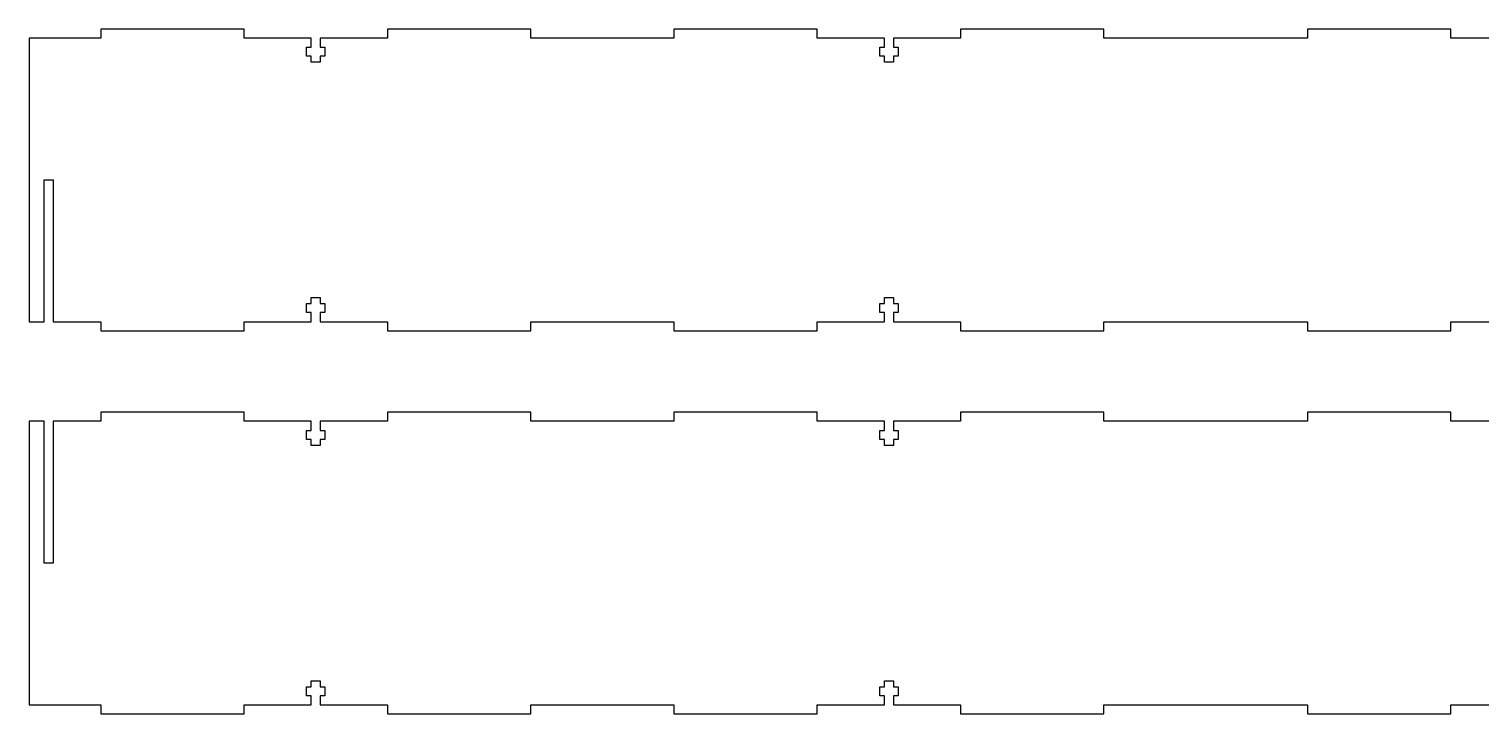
# Model space of a CAD drawing. Extents: x -286 to 496, y -403 to 701.
# Drawn here: x -286 to 195.1, y -403.5 to -176.5 of the extents above; entities that cross this region are included whole.
import ezdxf

# ---------------------------------------------------------------- set-up
doc = ezdxf.new("R2010")
doc.units = 0
doc.layers.add('LAYER_1', color=7, linetype='CONTINUOUS')

# ---------------------------------------------------------------- blocks, each defined once
blk = doc.blocks.new('BLOCK_440')
at = {"layer": 'LAYER_1', "color": 1}
blk.add_lwpolyline([(207.37, -179.51), (185.13, -179.51)], dxfattribs=at)
blk = doc.blocks.new('BLOCK_441')
at = {"layer": 'LAYER_1', "color": 1}
blk.add_lwpolyline([(185.13, -179.51), (185.13, -176.51)], dxfattribs=at)
blk = doc.blocks.new('BLOCK_442')
at = {"layer": 'LAYER_1', "color": 1}
blk.add_lwpolyline([(185.13, -176.51), (137.63, -176.51)], dxfattribs=at)
blk = doc.blocks.new('BLOCK_443')
at = {"layer": 'LAYER_1', "color": 1}
blk.add_lwpolyline([(137.63, -176.51), (137.63, -179.51)], dxfattribs=at)
blk = doc.blocks.new('BLOCK_444')
at = {"layer": 'LAYER_1', "color": 1}
blk.add_lwpolyline([(137.63, -179.51), (70.15, -179.51)], dxfattribs=at)
blk = doc.blocks.new('BLOCK_445')
at = {"layer": 'LAYER_1', "color": 1}
blk.add_lwpolyline([(70.15, -179.51), (70.15, -176.51)], dxfattribs=at)
blk = doc.blocks.new('BLOCK_446')
at = {"layer": 'LAYER_1', "color": 1}
blk.add_lwpolyline([(70.15, -176.51), (22.65, -176.51)], dxfattribs=at)
blk = doc.blocks.new('BLOCK_447')
at = {"layer": 'LAYER_1', "color": 1}
blk.add_lwpolyline([(22.65, -176.51), (22.65, -179.51)], dxfattribs=at)
blk = doc.blocks.new('BLOCK_448')
at = {"layer": 'LAYER_1', "color": 1}
blk.add_lwpolyline([(22.65, -179.51), (0.41, -179.51)], dxfattribs=at)
blk = doc.blocks.new('BLOCK_449')
at = {"layer": 'LAYER_1', "color": 1}
blk.add_lwpolyline([(0.41, -179.51), (0.41, -182.51)], dxfattribs=at)
blk = doc.blocks.new('BLOCK_450')
at = {"layer": 'LAYER_1', "color": 1}
blk.add_lwpolyline([(0.41, -182.51), (1.91, -182.51)], dxfattribs=at)
blk = doc.blocks.new('BLOCK_451')
at = {"layer": 'LAYER_1', "color": 1}
blk.add_lwpolyline([(1.91, -182.51), (1.91, -185.51)], dxfattribs=at)
blk = doc.blocks.new('BLOCK_452')
at = {"layer": 'LAYER_1', "color": 1}
blk.add_lwpolyline([(1.91, -185.51), (0.41, -185.51)], dxfattribs=at)
blk = doc.blocks.new('BLOCK_453')
at = {"layer": 'LAYER_1', "color": 1}
blk.add_lwpolyline([(0.41, -185.51), (0.41, -187.51)], dxfattribs=at)
blk = doc.blocks.new('BLOCK_454')
at = {"layer": 'LAYER_1', "color": 1}
blk.add_lwpolyline([(0.41, -187.51), (-2.59, -187.51)], dxfattribs=at)
blk = doc.blocks.new('BLOCK_455')
at = {"layer": 'LAYER_1', "color": 1}
blk.add_lwpolyline([(-2.59, -187.51), (-2.59, -185.51)], dxfattribs=at)
blk = doc.blocks.new('BLOCK_456')
at = {"layer": 'LAYER_1', "color": 1}
blk.add_lwpolyline([(-2.59, -185.51), (-4.09, -185.51)], dxfattribs=at)
blk = doc.blocks.new('BLOCK_457')
at = {"layer": 'LAYER_1', "color": 1}
blk.add_lwpolyline([(-4.09, -185.51), (-4.09, -182.51)], dxfattribs=at)
blk = doc.blocks.new('BLOCK_458')
at = {"layer": 'LAYER_1', "color": 1}
blk.add_lwpolyline([(-4.09, -182.51), (-2.59, -182.51)], dxfattribs=at)
blk = doc.blocks.new('BLOCK_459')
at = {"layer": 'LAYER_1', "color": 1}
blk.add_lwpolyline([(-2.59, -182.51), (-2.59, -179.51)], dxfattribs=at)
blk = doc.blocks.new('BLOCK_460')
at = {"layer": 'LAYER_1', "color": 1}
blk.add_lwpolyline([(-2.59, -179.51), (-24.84, -179.51)], dxfattribs=at)
blk = doc.blocks.new('BLOCK_461')
at = {"layer": 'LAYER_1', "color": 1}
blk.add_lwpolyline([(-24.84, -179.51), (-24.84, -176.51)], dxfattribs=at)
blk = doc.blocks.new('BLOCK_462')
at = {"layer": 'LAYER_1', "color": 1}
blk.add_lwpolyline([(-24.84, -176.51), (-72.33, -176.51)], dxfattribs=at)
blk = doc.blocks.new('BLOCK_463')
at = {"layer": 'LAYER_1', "color": 1}
blk.add_lwpolyline([(-72.33, -176.51), (-72.33, -179.51)], dxfattribs=at)
blk = doc.blocks.new('BLOCK_464')
at = {"layer": 'LAYER_1', "color": 1}
blk.add_lwpolyline([(-72.33, -179.51), (-119.82, -179.51)], dxfattribs=at)
blk = doc.blocks.new('BLOCK_465')
at = {"layer": 'LAYER_1', "color": 1}
blk.add_lwpolyline([(-119.82, -179.51), (-119.82, -176.51)], dxfattribs=at)
blk = doc.blocks.new('BLOCK_466')
at = {"layer": 'LAYER_1', "color": 1}
blk.add_lwpolyline([(-119.82, -176.51), (-167.31, -176.51)], dxfattribs=at)
blk = doc.blocks.new('BLOCK_467')
at = {"layer": 'LAYER_1', "color": 1}
blk.add_lwpolyline([(-167.31, -176.51), (-167.31, -179.51)], dxfattribs=at)
blk = doc.blocks.new('BLOCK_468')
at = {"layer": 'LAYER_1', "color": 1}
blk.add_lwpolyline([(-167.31, -179.51), (-189.56, -179.51)], dxfattribs=at)
blk = doc.blocks.new('BLOCK_469')
at = {"layer": 'LAYER_1', "color": 1}
blk.add_lwpolyline([(-189.56, -179.51), (-189.56, -182.51)], dxfattribs=at)
blk = doc.blocks.new('BLOCK_470')
at = {"layer": 'LAYER_1', "color": 1}
blk.add_lwpolyline([(-189.56, -182.51), (-188.06, -182.51)], dxfattribs=at)
blk = doc.blocks.new('BLOCK_471')
at = {"layer": 'LAYER_1', "color": 1}
blk.add_lwpolyline([(-188.06, -182.51), (-188.06, -185.51)], dxfattribs=at)
blk = doc.blocks.new('BLOCK_472')
at = {"layer": 'LAYER_1', "color": 1}
blk.add_lwpolyline([(-188.06, -185.51), (-189.56, -185.51)], dxfattribs=at)
blk = doc.blocks.new('BLOCK_473')
at = {"layer": 'LAYER_1', "color": 1}
blk.add_lwpolyline([(-189.56, -185.51), (-189.56, -187.51)], dxfattribs=at)
blk = doc.blocks.new('BLOCK_474')
at = {"layer": 'LAYER_1', "color": 1}
blk.add_lwpolyline([(-189.56, -187.51), (-192.56, -187.51)], dxfattribs=at)
blk = doc.blocks.new('BLOCK_475')
at = {"layer": 'LAYER_1', "color": 1}
blk.add_lwpolyline([(-192.56, -187.51), (-192.56, -185.51)], dxfattribs=at)
blk = doc.blocks.new('BLOCK_476')
at = {"layer": 'LAYER_1', "color": 1}
blk.add_lwpolyline([(-192.56, -185.51), (-194.06, -185.51)], dxfattribs=at)
blk = doc.blocks.new('BLOCK_477')
at = {"layer": 'LAYER_1', "color": 1}
blk.add_lwpolyline([(-194.06, -185.51), (-194.06, -182.51)], dxfattribs=at)
blk = doc.blocks.new('BLOCK_478')
at = {"layer": 'LAYER_1', "color": 1}
blk.add_lwpolyline([(-194.06, -182.51), (-192.56, -182.51)], dxfattribs=at)
blk = doc.blocks.new('BLOCK_479')
at = {"layer": 'LAYER_1', "color": 1}
blk.add_lwpolyline([(-192.56, -182.51), (-192.56, -179.51)], dxfattribs=at)
blk = doc.blocks.new('BLOCK_480')
at = {"layer": 'LAYER_1', "color": 1}
blk.add_lwpolyline([(-192.56, -179.51), (-214.81, -179.51)], dxfattribs=at)
blk = doc.blocks.new('BLOCK_481')
at = {"layer": 'LAYER_1', "color": 1}
blk.add_lwpolyline([(-214.81, -179.51), (-214.81, -176.51)], dxfattribs=at)
blk = doc.blocks.new('BLOCK_482')
at = {"layer": 'LAYER_1', "color": 1}
blk.add_lwpolyline([(-214.81, -176.51), (-262.3, -176.51)], dxfattribs=at)
blk = doc.blocks.new('BLOCK_483')
at = {"layer": 'LAYER_1', "color": 1}
blk.add_lwpolyline([(-262.3, -176.51), (-262.3, -179.51)], dxfattribs=at)
blk = doc.blocks.new('BLOCK_484')
at = {"layer": 'LAYER_1', "color": 1}
blk.add_lwpolyline([(-262.3, -179.51), (-286.04, -179.51)], dxfattribs=at)
blk = doc.blocks.new('BLOCK_485')
at = {"layer": 'LAYER_1', "color": 1}
blk.add_lwpolyline([(-286.04, -179.51), (-286.04, -273.49)], dxfattribs=at)
blk = doc.blocks.new('BLOCK_486')
at = {"layer": 'LAYER_1', "color": 1}
blk.add_lwpolyline([(-286.04, -273.49), (-281.04, -273.49)], dxfattribs=at)
blk = doc.blocks.new('BLOCK_487')
at = {"layer": 'LAYER_1', "color": 1}
blk.add_lwpolyline([(-281.04, -273.49), (-281.04, -226.5)], dxfattribs=at)
blk = doc.blocks.new('BLOCK_488')
at = {"layer": 'LAYER_1', "color": 1}
blk.add_lwpolyline([(-281.04, -226.5), (-278.05, -226.5)], dxfattribs=at)
blk = doc.blocks.new('BLOCK_489')
at = {"layer": 'LAYER_1', "color": 1}
blk.add_lwpolyline([(-278.05, -226.5), (-278.05, -273.49)], dxfattribs=at)
blk = doc.blocks.new('BLOCK_490')
at = {"layer": 'LAYER_1', "color": 1}
blk.add_lwpolyline([(-278.05, -273.49), (-262.3, -273.49)], dxfattribs=at)
blk = doc.blocks.new('BLOCK_491')
at = {"layer": 'LAYER_1', "color": 1}
blk.add_lwpolyline([(-262.3, -273.49), (-262.3, -276.49)], dxfattribs=at)
blk = doc.blocks.new('BLOCK_492')
at = {"layer": 'LAYER_1', "color": 1}
blk.add_lwpolyline([(-262.3, -276.49), (-214.81, -276.49)], dxfattribs=at)
blk = doc.blocks.new('BLOCK_493')
at = {"layer": 'LAYER_1', "color": 1}
blk.add_lwpolyline([(-214.81, -276.49), (-214.81, -273.49)], dxfattribs=at)
blk = doc.blocks.new('BLOCK_494')
at = {"layer": 'LAYER_1', "color": 1}
blk.add_lwpolyline([(-214.81, -273.49), (-192.56, -273.49)], dxfattribs=at)
blk = doc.blocks.new('BLOCK_495')
at = {"layer": 'LAYER_1', "color": 1}
blk.add_lwpolyline([(-192.56, -273.49), (-192.56, -270.49)], dxfattribs=at)
blk = doc.blocks.new('BLOCK_496')
at = {"layer": 'LAYER_1', "color": 1}
blk.add_lwpolyline([(-192.56, -270.49), (-194.06, -270.49)], dxfattribs=at)
blk = doc.blocks.new('BLOCK_497')
at = {"layer": 'LAYER_1', "color": 1}
blk.add_lwpolyline([(-194.06, -270.49), (-194.06, -267.49)], dxfattribs=at)
blk = doc.blocks.new('BLOCK_498')
at = {"layer": 'LAYER_1', "color": 1}
blk.add_lwpolyline([(-194.06, -267.49), (-192.56, -267.49)], dxfattribs=at)
blk = doc.blocks.new('BLOCK_499')
at = {"layer": 'LAYER_1', "color": 1}
blk.add_lwpolyline([(-192.56, -267.49), (-192.56, -265.49)], dxfattribs=at)
blk = doc.blocks.new('BLOCK_500')
at = {"layer": 'LAYER_1', "color": 1}
blk.add_lwpolyline([(-192.56, -265.49), (-189.56, -265.49)], dxfattribs=at)
blk = doc.blocks.new('BLOCK_501')
at = {"layer": 'LAYER_1', "color": 1}
blk.add_lwpolyline([(-189.56, -265.49), (-189.56, -267.49)], dxfattribs=at)
blk = doc.blocks.new('BLOCK_502')
at = {"layer": 'LAYER_1', "color": 1}
blk.add_lwpolyline([(-189.56, -267.49), (-188.06, -267.49)], dxfattribs=at)
blk = doc.blocks.new('BLOCK_503')
at = {"layer": 'LAYER_1', "color": 1}
blk.add_lwpolyline([(-188.06, -267.49), (-188.06, -270.49)], dxfattribs=at)
blk = doc.blocks.new('BLOCK_504')
at = {"layer": 'LAYER_1', "color": 1}
blk.add_lwpolyline([(-188.06, -270.49), (-189.56, -270.49)], dxfattribs=at)
blk = doc.blocks.new('BLOCK_505')
at = {"layer": 'LAYER_1', "color": 1}
blk.add_lwpolyline([(-189.56, -270.49), (-189.56, -273.49)], dxfattribs=at)
blk = doc.blocks.new('BLOCK_506')
at = {"layer": 'LAYER_1', "color": 1}
blk.add_lwpolyline([(-189.56, -273.49), (-167.31, -273.49)], dxfattribs=at)
blk = doc.blocks.new('BLOCK_507')
at = {"layer": 'LAYER_1', "color": 1}
blk.add_lwpolyline([(-167.31, -273.49), (-167.31, -276.49)], dxfattribs=at)
blk = doc.blocks.new('BLOCK_508')
at = {"layer": 'LAYER_1', "color": 1}
blk.add_lwpolyline([(-167.31, -276.49), (-119.82, -276.49)], dxfattribs=at)
blk = doc.blocks.new('BLOCK_509')
at = {"layer": 'LAYER_1', "color": 1}
blk.add_lwpolyline([(-119.82, -276.49), (-119.82, -273.49)], dxfattribs=at)
blk = doc.blocks.new('BLOCK_510')
at = {"layer": 'LAYER_1', "color": 1}
blk.add_lwpolyline([(-119.82, -273.49), (-72.33, -273.49)], dxfattribs=at)
blk = doc.blocks.new('BLOCK_511')
at = {"layer": 'LAYER_1', "color": 1}
blk.add_lwpolyline([(-72.33, -273.49), (-72.33, -276.49)], dxfattribs=at)
blk = doc.blocks.new('BLOCK_512')
at = {"layer": 'LAYER_1', "color": 1}
blk.add_lwpolyline([(-72.33, -276.49), (-24.84, -276.49)], dxfattribs=at)
blk = doc.blocks.new('BLOCK_513')
at = {"layer": 'LAYER_1', "color": 1}
blk.add_lwpolyline([(-24.84, -276.49), (-24.84, -273.49)], dxfattribs=at)
blk = doc.blocks.new('BLOCK_514')
at = {"layer": 'LAYER_1', "color": 1}
blk.add_lwpolyline([(-24.84, -273.49), (-2.59, -273.49)], dxfattribs=at)
blk = doc.blocks.new('BLOCK_515')
at = {"layer": 'LAYER_1', "color": 1}
blk.add_lwpolyline([(-2.59, -273.49), (-2.59, -270.49)], dxfattribs=at)
blk = doc.blocks.new('BLOCK_516')
at = {"layer": 'LAYER_1', "color": 1}
blk.add_lwpolyline([(-2.59, -270.49), (-4.09, -270.49)], dxfattribs=at)
blk = doc.blocks.new('BLOCK_517')
at = {"layer": 'LAYER_1', "color": 1}
blk.add_lwpolyline([(-4.09, -270.49), (-4.09, -267.49)], dxfattribs=at)
blk = doc.blocks.new('BLOCK_518')
at = {"layer": 'LAYER_1', "color": 1}
blk.add_lwpolyline([(-4.09, -267.49), (-2.59, -267.49)], dxfattribs=at)
blk = doc.blocks.new('BLOCK_519')
at = {"layer": 'LAYER_1', "color": 1}
blk.add_lwpolyline([(-2.59, -267.49), (-2.59, -265.49)], dxfattribs=at)
blk = doc.blocks.new('BLOCK_520')
at = {"layer": 'LAYER_1', "color": 1}
blk.add_lwpolyline([(-2.59, -265.49), (0.41, -265.49)], dxfattribs=at)
blk = doc.blocks.new('BLOCK_521')
at = {"layer": 'LAYER_1', "color": 1}
blk.add_lwpolyline([(0.41, -265.49), (0.41, -267.49)], dxfattribs=at)
blk = doc.blocks.new('BLOCK_522')
at = {"layer": 'LAYER_1', "color": 1}
blk.add_lwpolyline([(0.41, -267.49), (1.91, -267.49)], dxfattribs=at)
blk = doc.blocks.new('BLOCK_523')
at = {"layer": 'LAYER_1', "color": 1}
blk.add_lwpolyline([(1.91, -267.49), (1.91, -270.49)], dxfattribs=at)
blk = doc.blocks.new('BLOCK_524')
at = {"layer": 'LAYER_1', "color": 1}
blk.add_lwpolyline([(1.91, -270.49), (0.41, -270.49)], dxfattribs=at)
blk = doc.blocks.new('BLOCK_525')
at = {"layer": 'LAYER_1', "color": 1}
blk.add_lwpolyline([(0.41, -270.49), (0.41, -273.49)], dxfattribs=at)
blk = doc.blocks.new('BLOCK_526')
at = {"layer": 'LAYER_1', "color": 1}
blk.add_lwpolyline([(0.41, -273.49), (22.65, -273.49)], dxfattribs=at)
blk = doc.blocks.new('BLOCK_527')
at = {"layer": 'LAYER_1', "color": 1}
blk.add_lwpolyline([(22.65, -273.49), (22.65, -276.49)], dxfattribs=at)
blk = doc.blocks.new('BLOCK_528')
at = {"layer": 'LAYER_1', "color": 1}
blk.add_lwpolyline([(22.65, -276.49), (70.15, -276.49)], dxfattribs=at)
blk = doc.blocks.new('BLOCK_529')
at = {"layer": 'LAYER_1', "color": 1}
blk.add_lwpolyline([(70.15, -276.49), (70.15, -273.49)], dxfattribs=at)
blk = doc.blocks.new('BLOCK_530')
at = {"layer": 'LAYER_1', "color": 1}
blk.add_lwpolyline([(70.15, -273.49), (137.63, -273.49)], dxfattribs=at)
blk = doc.blocks.new('BLOCK_531')
at = {"layer": 'LAYER_1', "color": 1}
blk.add_lwpolyline([(137.63, -273.49), (137.63, -276.49)], dxfattribs=at)
blk = doc.blocks.new('BLOCK_532')
at = {"layer": 'LAYER_1', "color": 1}
blk.add_lwpolyline([(137.63, -276.49), (185.13, -276.49)], dxfattribs=at)
blk = doc.blocks.new('BLOCK_533')
at = {"layer": 'LAYER_1', "color": 1}
blk.add_lwpolyline([(185.13, -276.49), (185.13, -273.49)], dxfattribs=at)
blk = doc.blocks.new('BLOCK_534')
at = {"layer": 'LAYER_1', "color": 1}
blk.add_lwpolyline([(185.13, -273.49), (207.37, -273.49)], dxfattribs=at)
blk = doc.blocks.new('BLOCK_423')
at = {"layer": 'LAYER_1'}
for name in ['BLOCK_482', 'BLOCK_483', 'BLOCK_481', 'BLOCK_466', 'BLOCK_467', 'BLOCK_465', 'BLOCK_462', 'BLOCK_463', 'BLOCK_461', 'BLOCK_446', 'BLOCK_447', 'BLOCK_445', 'BLOCK_442', 'BLOCK_443', 'BLOCK_441', 'BLOCK_484', 'BLOCK_485', 'BLOCK_480', 'BLOCK_477', 'BLOCK_478', 'BLOCK_479', 'BLOCK_468', 'BLOCK_469', 'BLOCK_470', 'BLOCK_471', 'BLOCK_464', 'BLOCK_460', 'BLOCK_457', 'BLOCK_458', 'BLOCK_459', 'BLOCK_448', 'BLOCK_449', 'BLOCK_450', 'BLOCK_451', 'BLOCK_444', 'BLOCK_440', 'BLOCK_476', 'BLOCK_475', 'BLOCK_474', 'BLOCK_472', 'BLOCK_473', 'BLOCK_456', 'BLOCK_455', 'BLOCK_454', 'BLOCK_452', 'BLOCK_453', 'BLOCK_487', 'BLOCK_488', 'BLOCK_489', 'BLOCK_497', 'BLOCK_498', 'BLOCK_499', 'BLOCK_500', 'BLOCK_501', 'BLOCK_502', 'BLOCK_503', 'BLOCK_517', 'BLOCK_518', 'BLOCK_519', 'BLOCK_520', 'BLOCK_521', 'BLOCK_522', 'BLOCK_523', 'BLOCK_486', 'BLOCK_490', 'BLOCK_491', 'BLOCK_493', 'BLOCK_494', 'BLOCK_496', 'BLOCK_495', 'BLOCK_504', 'BLOCK_505', 'BLOCK_506', 'BLOCK_507', 'BLOCK_509', 'BLOCK_510', 'BLOCK_511', 'BLOCK_513', 'BLOCK_514', 'BLOCK_516', 'BLOCK_515', 'BLOCK_524', 'BLOCK_525', 'BLOCK_526', 'BLOCK_527', 'BLOCK_529', 'BLOCK_530', 'BLOCK_531', 'BLOCK_533', 'BLOCK_534', 'BLOCK_492', 'BLOCK_508', 'BLOCK_512', 'BLOCK_528', 'BLOCK_532']:
    blk.add_blockref(name, (0, 0), dxfattribs=at)
blk = doc.blocks.new('BLOCK_1078')
at = {"layer": 'LAYER_1', "color": 1}
blk.add_lwpolyline([(207.37, -306.49), (185.13, -306.49)], dxfattribs=at)
blk = doc.blocks.new('BLOCK_1079')
at = {"layer": 'LAYER_1', "color": 1}
blk.add_lwpolyline([(185.13, -306.49), (185.13, -303.49)], dxfattribs=at)
blk = doc.blocks.new('BLOCK_1080')
at = {"layer": 'LAYER_1', "color": 1}
blk.add_lwpolyline([(185.13, -303.49), (137.63, -303.49)], dxfattribs=at)
blk = doc.blocks.new('BLOCK_1081')
at = {"layer": 'LAYER_1', "color": 1}
blk.add_lwpolyline([(137.63, -303.49), (137.63, -306.49)], dxfattribs=at)
blk = doc.blocks.new('BLOCK_1082')
at = {"layer": 'LAYER_1', "color": 1}
blk.add_lwpolyline([(137.63, -306.49), (70.14, -306.49)], dxfattribs=at)
blk = doc.blocks.new('BLOCK_1083')
at = {"layer": 'LAYER_1', "color": 1}
blk.add_lwpolyline([(70.14, -306.49), (70.14, -303.49)], dxfattribs=at)
blk = doc.blocks.new('BLOCK_1084')
at = {"layer": 'LAYER_1', "color": 1}
blk.add_lwpolyline([(70.14, -303.49), (22.65, -303.49)], dxfattribs=at)
blk = doc.blocks.new('BLOCK_1085')
at = {"layer": 'LAYER_1', "color": 1}
blk.add_lwpolyline([(22.65, -303.49), (22.65, -306.49)], dxfattribs=at)
blk = doc.blocks.new('BLOCK_1086')
at = {"layer": 'LAYER_1', "color": 1}
blk.add_lwpolyline([(22.65, -306.49), (0.41, -306.49)], dxfattribs=at)
blk = doc.blocks.new('BLOCK_1087')
at = {"layer": 'LAYER_1', "color": 1}
blk.add_lwpolyline([(0.41, -306.49), (0.41, -309.49)], dxfattribs=at)
blk = doc.blocks.new('BLOCK_1088')
at = {"layer": 'LAYER_1', "color": 1}
blk.add_lwpolyline([(0.41, -309.49), (1.91, -309.49)], dxfattribs=at)
blk = doc.blocks.new('BLOCK_1089')
at = {"layer": 'LAYER_1', "color": 1}
blk.add_lwpolyline([(1.91, -309.49), (1.91, -312.48)], dxfattribs=at)
blk = doc.blocks.new('BLOCK_1090')
at = {"layer": 'LAYER_1', "color": 1}
blk.add_lwpolyline([(1.91, -312.48), (0.41, -312.48)], dxfattribs=at)
blk = doc.blocks.new('BLOCK_1091')
at = {"layer": 'LAYER_1', "color": 1}
blk.add_lwpolyline([(0.41, -312.48), (0.41, -314.48)], dxfattribs=at)
blk = doc.blocks.new('BLOCK_1092')
at = {"layer": 'LAYER_1', "color": 1}
blk.add_lwpolyline([(0.41, -314.48), (-2.59, -314.48)], dxfattribs=at)
blk = doc.blocks.new('BLOCK_1093')
at = {"layer": 'LAYER_1', "color": 1}
blk.add_lwpolyline([(-2.59, -314.48), (-2.59, -312.48)], dxfattribs=at)
blk = doc.blocks.new('BLOCK_1094')
at = {"layer": 'LAYER_1', "color": 1}
blk.add_lwpolyline([(-2.59, -312.48), (-4.09, -312.48)], dxfattribs=at)
blk = doc.blocks.new('BLOCK_1095')
at = {"layer": 'LAYER_1', "color": 1}
blk.add_lwpolyline([(-4.09, -312.48), (-4.09, -309.49)], dxfattribs=at)
blk = doc.blocks.new('BLOCK_1096')
at = {"layer": 'LAYER_1', "color": 1}
blk.add_lwpolyline([(-4.09, -309.49), (-2.59, -309.49)], dxfattribs=at)
blk = doc.blocks.new('BLOCK_1097')
at = {"layer": 'LAYER_1', "color": 1}
blk.add_lwpolyline([(-2.59, -309.49), (-2.59, -306.49)], dxfattribs=at)
blk = doc.blocks.new('BLOCK_1098')
at = {"layer": 'LAYER_1', "color": 1}
blk.add_lwpolyline([(-2.59, -306.49), (-24.84, -306.49)], dxfattribs=at)
blk = doc.blocks.new('BLOCK_1099')
at = {"layer": 'LAYER_1', "color": 1}
blk.add_lwpolyline([(-24.84, -306.49), (-24.84, -303.49)], dxfattribs=at)
blk = doc.blocks.new('BLOCK_1100')
at = {"layer": 'LAYER_1', "color": 1}
blk.add_lwpolyline([(-24.84, -303.49), (-72.33, -303.49)], dxfattribs=at)
blk = doc.blocks.new('BLOCK_1101')
at = {"layer": 'LAYER_1', "color": 1}
blk.add_lwpolyline([(-72.33, -303.49), (-72.33, -306.49)], dxfattribs=at)
blk = doc.blocks.new('BLOCK_1102')
at = {"layer": 'LAYER_1', "color": 1}
blk.add_lwpolyline([(-72.33, -306.49), (-119.82, -306.49)], dxfattribs=at)
blk = doc.blocks.new('BLOCK_1103')
at = {"layer": 'LAYER_1', "color": 1}
blk.add_lwpolyline([(-119.82, -306.49), (-119.82, -303.49)], dxfattribs=at)
blk = doc.blocks.new('BLOCK_1104')
at = {"layer": 'LAYER_1', "color": 1}
blk.add_lwpolyline([(-119.82, -303.49), (-167.31, -303.49)], dxfattribs=at)
blk = doc.blocks.new('BLOCK_1105')
at = {"layer": 'LAYER_1', "color": 1}
blk.add_lwpolyline([(-167.31, -303.49), (-167.31, -306.49)], dxfattribs=at)
blk = doc.blocks.new('BLOCK_1106')
at = {"layer": 'LAYER_1', "color": 1}
blk.add_lwpolyline([(-167.31, -306.49), (-189.56, -306.49)], dxfattribs=at)
blk = doc.blocks.new('BLOCK_1107')
at = {"layer": 'LAYER_1', "color": 1}
blk.add_lwpolyline([(-189.56, -306.49), (-189.56, -309.49)], dxfattribs=at)
blk = doc.blocks.new('BLOCK_1108')
at = {"layer": 'LAYER_1', "color": 1}
blk.add_lwpolyline([(-189.56, -309.49), (-188.06, -309.49)], dxfattribs=at)
blk = doc.blocks.new('BLOCK_1109')
at = {"layer": 'LAYER_1', "color": 1}
blk.add_lwpolyline([(-188.06, -309.49), (-188.06, -312.48)], dxfattribs=at)
blk = doc.blocks.new('BLOCK_1110')
at = {"layer": 'LAYER_1', "color": 1}
blk.add_lwpolyline([(-188.06, -312.48), (-189.56, -312.48)], dxfattribs=at)
blk = doc.blocks.new('BLOCK_1111')
at = {"layer": 'LAYER_1', "color": 1}
blk.add_lwpolyline([(-189.56, -312.48), (-189.56, -314.48)], dxfattribs=at)
blk = doc.blocks.new('BLOCK_1112')
at = {"layer": 'LAYER_1', "color": 1}
blk.add_lwpolyline([(-189.56, -314.48), (-192.56, -314.48)], dxfattribs=at)
blk = doc.blocks.new('BLOCK_1113')
at = {"layer": 'LAYER_1', "color": 1}
blk.add_lwpolyline([(-192.56, -314.48), (-192.56, -312.48)], dxfattribs=at)
blk = doc.blocks.new('BLOCK_1114')
at = {"layer": 'LAYER_1', "color": 1}
blk.add_lwpolyline([(-192.56, -312.48), (-194.06, -312.48)], dxfattribs=at)
blk = doc.blocks.new('BLOCK_1115')
at = {"layer": 'LAYER_1', "color": 1}
blk.add_lwpolyline([(-194.06, -312.48), (-194.06, -309.49)], dxfattribs=at)
blk = doc.blocks.new('BLOCK_1116')
at = {"layer": 'LAYER_1', "color": 1}
blk.add_lwpolyline([(-194.06, -309.49), (-192.56, -309.49)], dxfattribs=at)
blk = doc.blocks.new('BLOCK_1117')
at = {"layer": 'LAYER_1', "color": 1}
blk.add_lwpolyline([(-192.56, -309.49), (-192.56, -306.49)], dxfattribs=at)
blk = doc.blocks.new('BLOCK_1118')
at = {"layer": 'LAYER_1', "color": 1}
blk.add_lwpolyline([(-192.56, -306.49), (-214.81, -306.49)], dxfattribs=at)
blk = doc.blocks.new('BLOCK_1119')
at = {"layer": 'LAYER_1', "color": 1}
blk.add_lwpolyline([(-214.81, -306.49), (-214.81, -303.49)], dxfattribs=at)
blk = doc.blocks.new('BLOCK_1120')
at = {"layer": 'LAYER_1', "color": 1}
blk.add_lwpolyline([(-214.81, -303.49), (-262.3, -303.49)], dxfattribs=at)
blk = doc.blocks.new('BLOCK_1121')
at = {"layer": 'LAYER_1', "color": 1}
blk.add_lwpolyline([(-262.3, -303.49), (-262.3, -306.49)], dxfattribs=at)
blk = doc.blocks.new('BLOCK_1122')
at = {"layer": 'LAYER_1', "color": 1}
blk.add_lwpolyline([(-262.3, -306.49), (-278.05, -306.49)], dxfattribs=at)
blk = doc.blocks.new('BLOCK_1123')
at = {"layer": 'LAYER_1', "color": 1}
blk.add_lwpolyline([(-278.05, -306.49), (-278.05, -353.48)], dxfattribs=at)
blk = doc.blocks.new('BLOCK_1124')
at = {"layer": 'LAYER_1', "color": 1}
blk.add_lwpolyline([(-278.05, -353.48), (-281.05, -353.48)], dxfattribs=at)
blk = doc.blocks.new('BLOCK_1125')
at = {"layer": 'LAYER_1', "color": 1}
blk.add_lwpolyline([(-281.05, -353.48), (-281.05, -306.49)], dxfattribs=at)
blk = doc.blocks.new('BLOCK_1126')
at = {"layer": 'LAYER_1', "color": 1}
blk.add_lwpolyline([(-281.05, -306.49), (-286.04, -306.49)], dxfattribs=at)
blk = doc.blocks.new('BLOCK_1127')
at = {"layer": 'LAYER_1', "color": 1}
blk.add_lwpolyline([(-286.04, -306.49), (-286.04, -400.47)], dxfattribs=at)
blk = doc.blocks.new('BLOCK_1128')
at = {"layer": 'LAYER_1', "color": 1}
blk.add_lwpolyline([(-286.04, -400.47), (-262.3, -400.47)], dxfattribs=at)
blk = doc.blocks.new('BLOCK_1129')
at = {"layer": 'LAYER_1', "color": 1}
blk.add_lwpolyline([(-262.3, -400.47), (-262.3, -403.47)], dxfattribs=at)
blk = doc.blocks.new('BLOCK_1130')
at = {"layer": 'LAYER_1', "color": 1}
blk.add_lwpolyline([(-262.3, -403.47), (-214.81, -403.47)], dxfattribs=at)
blk = doc.blocks.new('BLOCK_1131')
at = {"layer": 'LAYER_1', "color": 1}
blk.add_lwpolyline([(-214.81, -403.47), (-214.81, -400.47)], dxfattribs=at)
blk = doc.blocks.new('BLOCK_1132')
at = {"layer": 'LAYER_1', "color": 1}
blk.add_lwpolyline([(-214.81, -400.47), (-192.56, -400.47)], dxfattribs=at)
blk = doc.blocks.new('BLOCK_1133')
at = {"layer": 'LAYER_1', "color": 1}
blk.add_lwpolyline([(-192.56, -400.47), (-192.56, -397.47)], dxfattribs=at)
blk = doc.blocks.new('BLOCK_1134')
at = {"layer": 'LAYER_1', "color": 1}
blk.add_lwpolyline([(-192.56, -397.47), (-194.06, -397.47)], dxfattribs=at)
blk = doc.blocks.new('BLOCK_1135')
at = {"layer": 'LAYER_1', "color": 1}
blk.add_lwpolyline([(-194.06, -397.47), (-194.06, -394.47)], dxfattribs=at)
blk = doc.blocks.new('BLOCK_1136')
at = {"layer": 'LAYER_1', "color": 1}
blk.add_lwpolyline([(-194.06, -394.47), (-192.56, -394.47)], dxfattribs=at)
blk = doc.blocks.new('BLOCK_1137')
at = {"layer": 'LAYER_1', "color": 1}
blk.add_lwpolyline([(-192.56, -394.47), (-192.56, -392.47)], dxfattribs=at)
blk = doc.blocks.new('BLOCK_1138')
at = {"layer": 'LAYER_1', "color": 1}
blk.add_lwpolyline([(-192.56, -392.47), (-189.56, -392.47)], dxfattribs=at)
blk = doc.blocks.new('BLOCK_1139')
at = {"layer": 'LAYER_1', "color": 1}
blk.add_lwpolyline([(-189.56, -392.47), (-189.56, -394.47)], dxfattribs=at)
blk = doc.blocks.new('BLOCK_1140')
at = {"layer": 'LAYER_1', "color": 1}
blk.add_lwpolyline([(-189.56, -394.47), (-188.06, -394.47)], dxfattribs=at)
blk = doc.blocks.new('BLOCK_1141')
at = {"layer": 'LAYER_1', "color": 1}
blk.add_lwpolyline([(-188.06, -394.47), (-188.06, -397.47)], dxfattribs=at)
blk = doc.blocks.new('BLOCK_1142')
at = {"layer": 'LAYER_1', "color": 1}
blk.add_lwpolyline([(-188.06, -397.47), (-189.56, -397.47)], dxfattribs=at)
blk = doc.blocks.new('BLOCK_1143')
at = {"layer": 'LAYER_1', "color": 1}
blk.add_lwpolyline([(-189.56, -397.47), (-189.56, -400.47)], dxfattribs=at)
blk = doc.blocks.new('BLOCK_1144')
at = {"layer": 'LAYER_1', "color": 1}
blk.add_lwpolyline([(-189.56, -400.47), (-167.31, -400.47)], dxfattribs=at)
blk = doc.blocks.new('BLOCK_1145')
at = {"layer": 'LAYER_1', "color": 1}
blk.add_lwpolyline([(-167.31, -400.47), (-167.31, -403.47)], dxfattribs=at)
blk = doc.blocks.new('BLOCK_1146')
at = {"layer": 'LAYER_1', "color": 1}
blk.add_lwpolyline([(-167.31, -403.47), (-119.82, -403.47)], dxfattribs=at)
blk = doc.blocks.new('BLOCK_1147')
at = {"layer": 'LAYER_1', "color": 1}
blk.add_lwpolyline([(-119.82, -403.47), (-119.82, -400.47)], dxfattribs=at)
blk = doc.blocks.new('BLOCK_1148')
at = {"layer": 'LAYER_1', "color": 1}
blk.add_lwpolyline([(-119.82, -400.47), (-72.33, -400.47)], dxfattribs=at)
blk = doc.blocks.new('BLOCK_1149')
at = {"layer": 'LAYER_1', "color": 1}
blk.add_lwpolyline([(-72.33, -400.47), (-72.33, -403.47)], dxfattribs=at)
blk = doc.blocks.new('BLOCK_1150')
at = {"layer": 'LAYER_1', "color": 1}
blk.add_lwpolyline([(-72.33, -403.47), (-24.84, -403.47)], dxfattribs=at)
blk = doc.blocks.new('BLOCK_1151')
at = {"layer": 'LAYER_1', "color": 1}
blk.add_lwpolyline([(-24.84, -403.47), (-24.84, -400.47)], dxfattribs=at)
blk = doc.blocks.new('BLOCK_1152')
at = {"layer": 'LAYER_1', "color": 1}
blk.add_lwpolyline([(-24.84, -400.47), (-2.59, -400.47)], dxfattribs=at)
blk = doc.blocks.new('BLOCK_1153')
at = {"layer": 'LAYER_1', "color": 1}
blk.add_lwpolyline([(-2.59, -400.47), (-2.59, -397.47)], dxfattribs=at)
blk = doc.blocks.new('BLOCK_1154')
at = {"layer": 'LAYER_1', "color": 1}
blk.add_lwpolyline([(-2.59, -397.47), (-4.09, -397.47)], dxfattribs=at)
blk = doc.blocks.new('BLOCK_1155')
at = {"layer": 'LAYER_1', "color": 1}
blk.add_lwpolyline([(-4.09, -397.47), (-4.09, -394.47)], dxfattribs=at)
blk = doc.blocks.new('BLOCK_1156')
at = {"layer": 'LAYER_1', "color": 1}
blk.add_lwpolyline([(-4.09, -394.47), (-2.59, -394.47)], dxfattribs=at)
blk = doc.blocks.new('BLOCK_1157')
at = {"layer": 'LAYER_1', "color": 1}
blk.add_lwpolyline([(-2.59, -394.47), (-2.59, -392.47)], dxfattribs=at)
blk = doc.blocks.new('BLOCK_1158')
at = {"layer": 'LAYER_1', "color": 1}
blk.add_lwpolyline([(-2.59, -392.47), (0.41, -392.47)], dxfattribs=at)
blk = doc.blocks.new('BLOCK_1159')
at = {"layer": 'LAYER_1', "color": 1}
blk.add_lwpolyline([(0.41, -392.47), (0.41, -394.47)], dxfattribs=at)
blk = doc.blocks.new('BLOCK_1160')
at = {"layer": 'LAYER_1', "color": 1}
blk.add_lwpolyline([(0.41, -394.47), (1.91, -394.47)], dxfattribs=at)
blk = doc.blocks.new('BLOCK_1161')
at = {"layer": 'LAYER_1', "color": 1}
blk.add_lwpolyline([(1.91, -394.47), (1.91, -397.47)], dxfattribs=at)
blk = doc.blocks.new('BLOCK_1162')
at = {"layer": 'LAYER_1', "color": 1}
blk.add_lwpolyline([(1.91, -397.47), (0.41, -397.47)], dxfattribs=at)
blk = doc.blocks.new('BLOCK_1163')
at = {"layer": 'LAYER_1', "color": 1}
blk.add_lwpolyline([(0.41, -397.47), (0.41, -400.47)], dxfattribs=at)
blk = doc.blocks.new('BLOCK_1164')
at = {"layer": 'LAYER_1', "color": 1}
blk.add_lwpolyline([(0.41, -400.47), (22.65, -400.47)], dxfattribs=at)
blk = doc.blocks.new('BLOCK_1165')
at = {"layer": 'LAYER_1', "color": 1}
blk.add_lwpolyline([(22.65, -400.47), (22.65, -403.47)], dxfattribs=at)
blk = doc.blocks.new('BLOCK_1166')
at = {"layer": 'LAYER_1', "color": 1}
blk.add_lwpolyline([(22.65, -403.47), (70.14, -403.47)], dxfattribs=at)
blk = doc.blocks.new('BLOCK_1167')
at = {"layer": 'LAYER_1', "color": 1}
blk.add_lwpolyline([(70.14, -403.47), (70.14, -400.47)], dxfattribs=at)
blk = doc.blocks.new('BLOCK_1168')
at = {"layer": 'LAYER_1', "color": 1}
blk.add_lwpolyline([(70.14, -400.47), (137.63, -400.47)], dxfattribs=at)
blk = doc.blocks.new('BLOCK_1169')
at = {"layer": 'LAYER_1', "color": 1}
blk.add_lwpolyline([(137.63, -400.47), (137.63, -403.47)], dxfattribs=at)
blk = doc.blocks.new('BLOCK_1170')
at = {"layer": 'LAYER_1', "color": 1}
blk.add_lwpolyline([(137.63, -403.47), (185.13, -403.47)], dxfattribs=at)
blk = doc.blocks.new('BLOCK_1171')
at = {"layer": 'LAYER_1', "color": 1}
blk.add_lwpolyline([(185.13, -403.47), (185.13, -400.47)], dxfattribs=at)
blk = doc.blocks.new('BLOCK_1172')
at = {"layer": 'LAYER_1', "color": 1}
blk.add_lwpolyline([(185.13, -400.47), (207.37, -400.47)], dxfattribs=at)
blk = doc.blocks.new('BLOCK_1015')
at = {"layer": 'LAYER_1'}
for name in ['BLOCK_1126', 'BLOCK_1127', 'BLOCK_1125', 'BLOCK_1122', 'BLOCK_1123', 'BLOCK_1120', 'BLOCK_1121', 'BLOCK_1119', 'BLOCK_1118', 'BLOCK_1117', 'BLOCK_1106', 'BLOCK_1107', 'BLOCK_1104', 'BLOCK_1105', 'BLOCK_1103', 'BLOCK_1102', 'BLOCK_1100', 'BLOCK_1101', 'BLOCK_1099', 'BLOCK_1098', 'BLOCK_1097', 'BLOCK_1086', 'BLOCK_1087', 'BLOCK_1084', 'BLOCK_1085', 'BLOCK_1083', 'BLOCK_1082', 'BLOCK_1080', 'BLOCK_1081', 'BLOCK_1079', 'BLOCK_1078', 'BLOCK_1115', 'BLOCK_1116', 'BLOCK_1114', 'BLOCK_1113', 'BLOCK_1108', 'BLOCK_1110', 'BLOCK_1111', 'BLOCK_1109', 'BLOCK_1095', 'BLOCK_1096', 'BLOCK_1094', 'BLOCK_1093', 'BLOCK_1088', 'BLOCK_1090', 'BLOCK_1091', 'BLOCK_1089', 'BLOCK_1112', 'BLOCK_1092', 'BLOCK_1124', 'BLOCK_1135', 'BLOCK_1136', 'BLOCK_1137', 'BLOCK_1138', 'BLOCK_1139', 'BLOCK_1140', 'BLOCK_1141', 'BLOCK_1155', 'BLOCK_1156', 'BLOCK_1157', 'BLOCK_1158', 'BLOCK_1159', 'BLOCK_1160', 'BLOCK_1161', 'BLOCK_1134', 'BLOCK_1133', 'BLOCK_1142', 'BLOCK_1143', 'BLOCK_1154', 'BLOCK_1153', 'BLOCK_1162', 'BLOCK_1163', 'BLOCK_1128', 'BLOCK_1129', 'BLOCK_1130', 'BLOCK_1131', 'BLOCK_1132', 'BLOCK_1144', 'BLOCK_1145', 'BLOCK_1146', 'BLOCK_1147', 'BLOCK_1148', 'BLOCK_1149', 'BLOCK_1150', 'BLOCK_1151', 'BLOCK_1152', 'BLOCK_1164', 'BLOCK_1165', 'BLOCK_1166', 'BLOCK_1167', 'BLOCK_1168', 'BLOCK_1169', 'BLOCK_1170', 'BLOCK_1171', 'BLOCK_1172']:
    blk.add_blockref(name, (0, 0), dxfattribs=at)

msp = doc.modelspace()

# ---------------------------------------------------------------- block references
at = {"layer": 'LAYER_1'}
for name in ['BLOCK_423', 'BLOCK_1015']:
    msp.add_blockref(name, (0, 0), dxfattribs=at)

doc.saveas('drawing.dxf')
